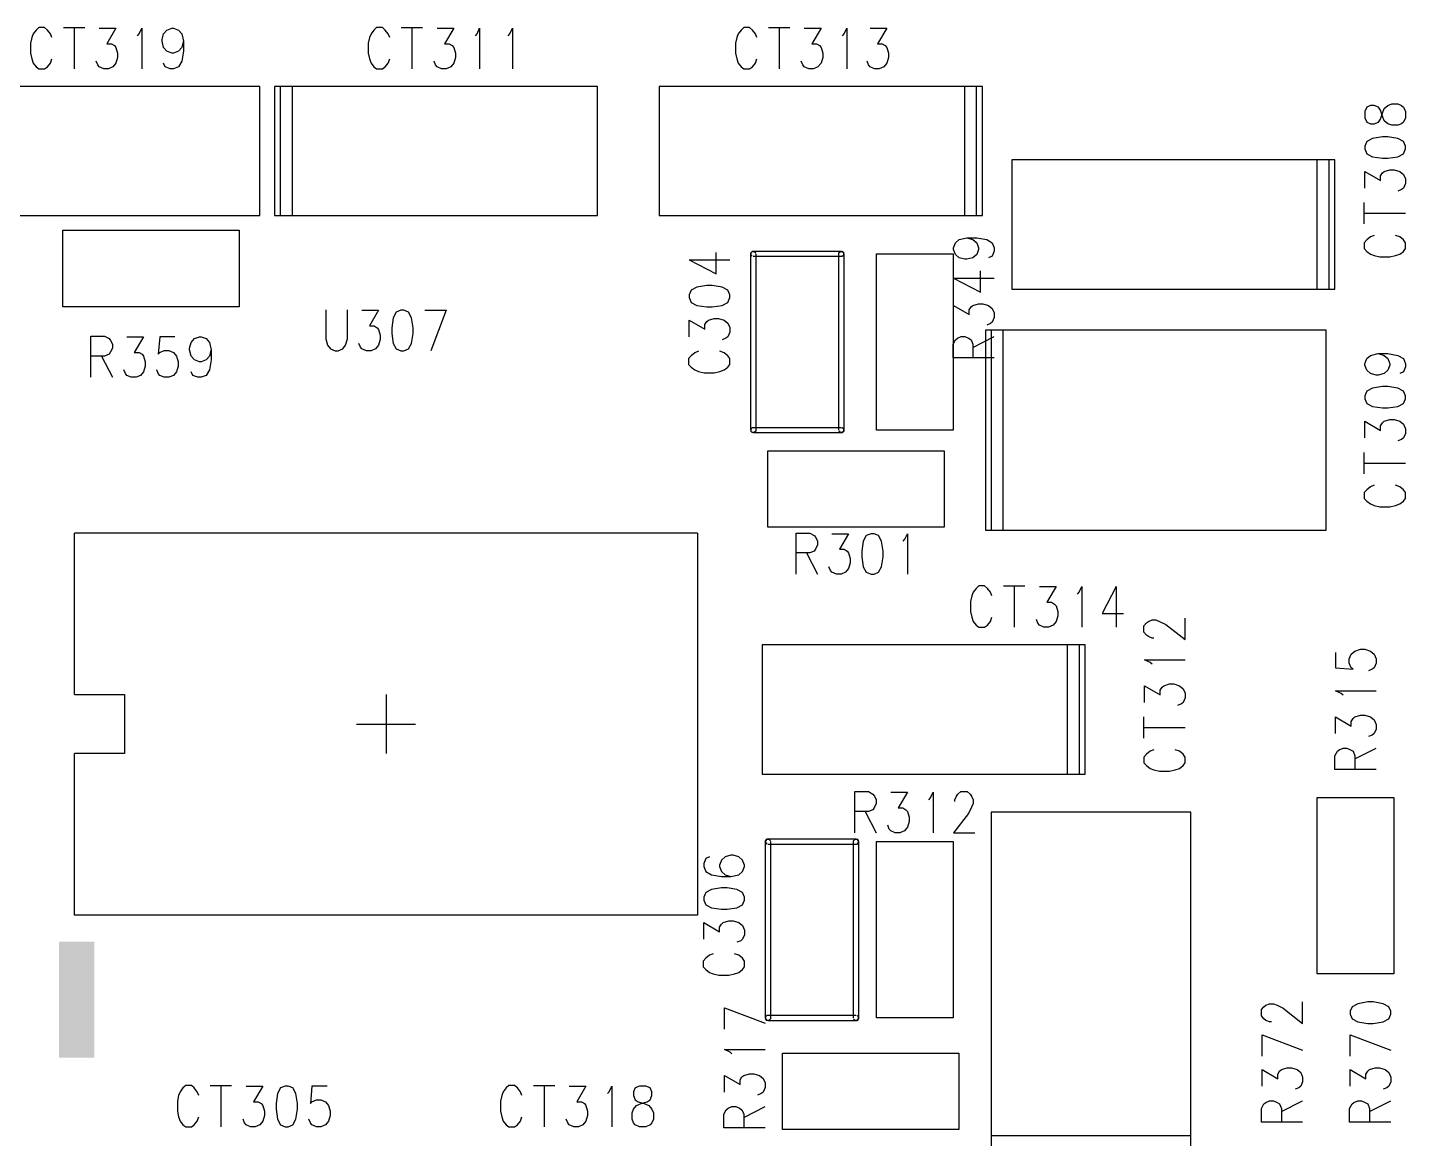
# Model space of a CAD drawing. Extents: x 295 to 953, y 10 to 290.
# Drawn here: x 807.26 to 845.96, y 162.06 to 193.24 of the extents above; entities that cross this region are included whole.
import ezdxf

# ---------------------------------------------------------------- set-up
doc = ezdxf.new("R2010")
doc.units = 0
doc.header["$LTSCALE"] = 5
doc.header["$MEASUREMENT"] = 0
doc.layers.add('13_C-SILK_GBR', color=7, linetype='CONTINUOUS')

msp = doc.modelspace()

# ---------------------------------------------------------------- linework, layer by layer
at = {"layer": '13_C-SILK_GBR'}
for p, q in [((807.499, 193.171), (807.419, 193.065)), ((807.576, 193.24), (807.499, 193.171)), ((807.738, 193.24), (807.576, 193.24)), ((807.817, 193.171), (807.738, 193.24)), ((807.901, 193.065), (807.817, 193.171)), ((808.266, 193.24), (808.866, 193.24)), ((808.566, 193.24), (808.566, 192.085)), ((809.274, 193.222), (809.743, 193.222)), ((809.743, 193.222), (809.483, 192.785)), ((810.396, 193.065), (810.469, 193.222)), ((810.469, 193.222), (810.469, 192.085)), ((811.079, 193.065), (811.176, 193.171)), ((811.176, 193.171), (811.313, 193.222)), ((811.313, 193.222), (811.356, 193.222)), ((811.356, 193.222), (811.5, 193.171)), ((811.5, 193.171), (811.591, 193.065)), ((816.986, 193.171), (816.907, 193.065)), ((817.064, 193.24), (816.986, 193.171)), ((817.225, 193.24), (817.064, 193.24)), ((817.304, 193.171), (817.225, 193.24)), ((817.389, 193.065), (817.304, 193.171)), ((817.753, 193.24), (818.354, 193.24)), ((818.054, 193.24), (818.054, 192.085)), ((818.761, 193.222), (819.23, 193.222)), ((819.23, 193.222), (818.971, 192.785)), ((819.883, 193.065), (819.956, 193.222)), ((819.956, 193.222), (819.956, 192.085)), ((820.807, 193.065), (820.88, 193.222)), ((820.88, 193.222), (820.88, 192.085)), ((827.299, 193.171), (827.219, 193.065)), ((827.376, 193.24), (827.299, 193.171)), ((827.538, 193.24), (827.376, 193.24)), ((827.617, 193.171), (827.538, 193.24)), ((827.701, 193.065), (827.617, 193.171)), ((828.066, 193.24), (828.666, 193.24)), ((828.366, 193.24), (828.366, 192.085)), ((829.074, 193.222), (829.543, 193.222)), ((829.543, 193.222), (829.283, 192.785)), ((830.196, 193.065), (830.269, 193.222)), ((830.269, 193.222), (830.269, 192.085)), ((830.922, 193.222), (831.391, 193.222)), ((831.391, 193.222), (831.131, 192.785)), ((807.378, 192.96), (807.342, 192.803)), ((807.342, 192.803), (807.342, 192.522)), ((807.419, 193.065), (807.378, 192.96)), ((807.942, 192.96), (807.901, 193.065)), ((809.483, 192.785), (809.615, 192.785)), ((809.615, 192.785), (809.7, 192.732)), ((809.7, 192.732), (809.743, 192.681)), ((810.348, 193.012), (810.396, 193.065)), ((811.038, 192.907), (811.079, 193.065)), ((811.038, 192.856), (811.038, 192.907)), ((811.079, 192.681), (811.038, 192.856)), ((811.591, 193.065), (811.638, 192.856)), ((811.638, 192.856), (811.591, 192.681)), ((811.638, 192.856), (811.638, 192.575)), ((816.866, 192.96), (816.829, 192.803)), ((816.829, 192.803), (816.829, 192.522)), ((816.907, 193.065), (816.866, 192.96)), ((817.43, 192.96), (817.389, 193.065)), ((818.971, 192.785), (819.103, 192.785)), ((819.103, 192.785), (819.187, 192.732)), ((819.187, 192.732), (819.23, 192.681)), ((819.836, 193.012), (819.883, 193.065)), ((820.76, 193.012), (820.807, 193.065)), ((827.178, 192.96), (827.142, 192.803)), ((827.142, 192.803), (827.142, 192.522)), ((827.219, 193.065), (827.178, 192.96)), ((827.742, 192.96), (827.701, 193.065)), ((829.283, 192.785), (829.415, 192.785)), ((829.415, 192.785), (829.5, 192.732)), ((829.5, 192.732), (829.543, 192.681)), ((830.148, 193.012), (830.196, 193.065)), ((831.131, 192.785), (831.263, 192.785)), ((831.263, 192.785), (831.348, 192.732)), ((831.348, 192.732), (831.391, 192.681)), ((807.342, 192.522), (807.378, 192.366)), ((807.378, 192.366), (807.419, 192.242)), ((807.901, 192.242), (807.942, 192.366)), ((809.743, 192.681), (809.79, 192.522)), ((809.79, 192.4), (809.743, 192.242)), ((809.79, 192.522), (809.79, 192.4)), ((811.176, 192.575), (811.079, 192.681)), ((811.313, 192.522), (811.176, 192.575)), ((811.356, 192.522), (811.313, 192.522)), ((811.5, 192.575), (811.356, 192.522)), ((811.591, 192.681), (811.5, 192.575)), ((811.638, 192.575), (811.591, 192.295)), ((816.829, 192.522), (816.866, 192.366)), ((816.866, 192.366), (816.907, 192.242)), ((817.389, 192.242), (817.43, 192.366)), ((819.23, 192.681), (819.278, 192.522)), ((819.278, 192.4), (819.23, 192.242)), ((819.278, 192.522), (819.278, 192.4)), ((827.142, 192.522), (827.178, 192.366)), ((827.178, 192.366), (827.219, 192.242)), ((827.701, 192.242), (827.742, 192.366)), ((829.543, 192.681), (829.59, 192.522)), ((829.59, 192.4), (829.543, 192.242)), ((829.59, 192.522), (829.59, 192.4)), ((831.391, 192.681), (831.438, 192.522)), ((831.438, 192.4), (831.391, 192.242)), ((831.438, 192.522), (831.438, 192.4)), ((807.419, 192.242), (807.499, 192.138)), ((807.499, 192.138), (807.576, 192.085)), ((807.576, 192.085), (807.738, 192.085)), ((807.738, 192.085), (807.817, 192.138)), ((807.817, 192.138), (807.901, 192.242)), ((809.231, 192.191), (809.19, 192.295)), ((809.274, 192.138), (809.231, 192.191)), ((809.399, 192.085), (809.274, 192.138)), ((809.531, 192.085), (809.399, 192.085)), ((809.658, 192.138), (809.531, 192.085)), ((809.743, 192.242), (809.658, 192.138)), ((811.129, 192.138), (811.079, 192.242)), ((811.265, 192.085), (811.129, 192.138)), ((811.356, 192.085), (811.265, 192.085)), ((811.5, 192.138), (811.356, 192.085)), ((811.591, 192.295), (811.5, 192.138)), ((816.907, 192.242), (816.986, 192.138)), ((816.986, 192.138), (817.064, 192.085)), ((817.064, 192.085), (817.225, 192.085)), ((817.225, 192.085), (817.304, 192.138)), ((817.304, 192.138), (817.389, 192.242)), ((818.719, 192.191), (818.677, 192.295)), ((818.761, 192.138), (818.719, 192.191)), ((818.887, 192.085), (818.761, 192.138)), ((819.019, 192.085), (818.887, 192.085)), ((819.146, 192.138), (819.019, 192.085)), ((819.23, 192.242), (819.146, 192.138)), ((827.219, 192.242), (827.299, 192.138)), ((827.299, 192.138), (827.376, 192.085)), ((827.376, 192.085), (827.538, 192.085)), ((827.538, 192.085), (827.617, 192.138)), ((827.617, 192.138), (827.701, 192.242)), ((829.031, 192.191), (828.99, 192.295)), ((829.074, 192.138), (829.031, 192.191)), ((829.199, 192.085), (829.074, 192.138)), ((829.331, 192.085), (829.199, 192.085)), ((829.458, 192.138), (829.331, 192.085)), ((829.543, 192.242), (829.458, 192.138)), ((830.879, 192.191), (830.838, 192.295)), ((830.922, 192.138), (830.879, 192.191)), ((831.047, 192.085), (830.922, 192.138)), ((831.179, 192.085), (831.047, 192.085)), ((831.306, 192.138), (831.179, 192.085)), ((831.391, 192.242), (831.306, 192.138)), ((813.78, 191.59), (805.2, 191.59)), ((813.78, 187.96), (813.78, 191.59)), ((814.358, 191.59), (814.193, 191.59)), ((814.193, 191.59), (814.193, 187.96)), ((814.688, 191.59), (814.358, 191.59)), ((814.358, 191.59), (814.358, 187.96)), ((814.688, 191.59), (814.688, 187.96)), ((823.268, 191.59), (814.688, 191.59)), ((823.268, 187.96), (823.268, 191.59)), ((833.58, 191.59), (825, 191.59)), ((825, 191.59), (825, 187.96)), ((833.91, 191.59), (833.58, 191.59)), ((833.58, 187.96), (833.58, 191.59)), ((834.075, 191.59), (833.91, 191.59)), ((833.91, 187.96), (833.91, 191.59)), ((834.075, 187.96), (834.075, 191.59)), ((844.869, 191.008), (844.818, 190.882)), ((844.818, 190.882), (844.818, 190.707)), ((844.975, 191.05), (844.869, 191.008)), ((845.081, 191.05), (844.975, 191.05)), ((845.203, 191.008), (845.081, 191.05)), ((845.255, 190.923), (845.203, 191.008)), ((845.308, 190.75), (845.255, 190.923)), ((845.255, 190.666), (845.308, 190.839)), ((845.308, 190.839), (845.359, 190.966)), ((845.359, 190.966), (845.465, 191.05)), ((845.465, 191.05), (845.571, 191.098)), ((845.571, 191.098), (845.746, 191.098)), ((845.746, 191.098), (845.849, 191.05)), ((845.849, 191.05), (845.902, 191.008)), ((845.902, 191.008), (845.955, 190.882)), ((845.955, 190.882), (845.955, 190.707)), ((844.818, 190.707), (844.869, 190.582)), ((844.869, 190.582), (844.975, 190.539)), ((844.975, 190.539), (845.081, 190.539)), ((845.081, 190.539), (845.203, 190.582)), ((845.203, 190.582), (845.255, 190.666)), ((845.359, 190.623), (845.308, 190.75)), ((845.465, 190.539), (845.359, 190.623)), ((845.571, 190.498), (845.465, 190.539)), ((845.746, 190.498), (845.571, 190.498)), ((845.849, 190.539), (845.746, 190.498)), ((845.902, 190.582), (845.849, 190.539)), ((845.955, 190.707), (845.902, 190.582)), ((844.869, 190.042), (844.818, 189.915)), ((845.028, 190.126), (844.869, 190.042)), ((845.308, 190.174), (845.028, 190.126)), ((845.465, 190.174), (845.308, 190.174)), ((845.746, 190.126), (845.465, 190.174)), ((845.902, 190.042), (845.746, 190.126)), ((845.955, 189.915), (845.902, 190.042)), ((844.818, 189.915), (844.818, 189.833)), ((844.818, 189.833), (844.869, 189.699)), ((844.869, 189.699), (845.028, 189.615)), ((845.028, 189.615), (845.308, 189.574)), ((845.465, 189.574), (845.746, 189.615)), ((845.746, 189.615), (845.902, 189.699)), ((845.902, 189.699), (845.955, 189.833)), ((845.955, 189.833), (845.955, 189.915)), ((843.48, 189.528), (834.9, 189.528)), ((834.9, 189.528), (834.9, 185.898)), ((843.81, 189.528), (843.48, 189.528)), ((843.48, 185.898), (843.48, 189.528)), ((843.975, 189.528), (843.81, 189.528)), ((843.81, 185.898), (843.81, 189.528)), ((843.975, 185.898), (843.975, 189.528)), ((845.308, 189.574), (845.465, 189.574)), ((845.359, 189.202), (845.518, 189.25)), ((845.518, 189.25), (845.64, 189.25)), ((845.64, 189.25), (845.798, 189.202)), ((844.818, 188.734), (844.818, 189.202)), ((844.818, 189.202), (845.255, 188.943)), ((845.255, 189.075), (845.308, 189.16)), ((845.255, 188.943), (845.255, 189.075)), ((845.308, 189.16), (845.359, 189.202)), ((845.798, 189.202), (845.902, 189.118)), ((845.902, 189.118), (845.955, 188.991)), ((845.955, 188.859), (845.902, 188.734)), ((845.955, 188.991), (845.955, 188.859)), ((845.849, 188.691), (845.746, 188.65)), ((845.902, 188.734), (845.849, 188.691)), ((844.8, 187.726), (844.8, 188.326)), ((805.2, 187.96), (813.78, 187.96)), ((814.193, 187.96), (814.358, 187.96)), ((814.358, 187.96), (814.688, 187.96)), ((814.688, 187.96), (823.268, 187.96)), ((825, 187.96), (833.58, 187.96)), ((833.58, 187.96), (833.91, 187.96)), ((833.91, 187.96), (834.075, 187.96)), ((844.8, 188.026), (845.955, 188.026)), ((808.253, 185.403), (808.253, 187.548)), ((808.253, 187.548), (813.203, 187.548)), ((813.203, 187.548), (813.203, 185.403)), ((833.319, 187.198), (833.425, 187.288)), ((833.425, 187.288), (833.635, 187.336)), ((833.635, 187.336), (833.809, 187.288)), ((833.635, 187.336), (833.915, 187.336)), ((833.809, 187.288), (833.915, 187.198)), ((833.915, 187.336), (834.196, 187.288)), ((834.196, 187.288), (834.352, 187.198)), ((844.975, 187.361), (844.869, 187.277)), ((845.081, 187.402), (844.975, 187.361)), ((845.798, 187.361), (845.675, 187.402)), ((845.902, 187.277), (845.798, 187.361)), ((826.596, 186.323), (826.596, 186.924)), ((827.571, 186.914), (827.614, 186.957)), ((827.614, 186.957), (827.571, 186.914)), ((827.571, 186.888), (827.571, 186.914)), ((827.571, 186.914), (827.571, 186.861)), ((827.614, 186.957), (827.666, 186.957)), ((827.64, 186.957), (827.614, 186.957)), ((830.115, 186.957), (827.64, 186.957)), ((827.666, 186.957), (827.709, 186.914)), ((830.046, 186.914), (830.089, 186.957)), ((830.046, 186.888), (830.046, 186.914)), ((830.089, 186.957), (830.141, 186.957)), ((830.141, 186.957), (830.184, 186.914)), ((830.184, 186.914), (830.141, 186.957)), ((830.184, 186.861), (830.184, 186.914)), ((833.268, 187.054), (833.319, 187.198)), ((833.268, 187.011), (833.268, 187.054)), ((833.319, 186.874), (833.268, 187.011)), ((833.915, 187.198), (833.968, 187.054)), ((833.968, 187.011), (833.915, 186.874)), ((833.968, 187.054), (833.968, 187.011)), ((834.352, 187.198), (834.405, 187.054)), ((834.405, 186.963), (834.352, 186.826)), ((834.405, 187.054), (834.405, 186.963)), ((844.869, 187.277), (844.8, 187.198)), ((844.8, 187.198), (844.8, 187.036)), ((844.8, 187.036), (844.869, 186.958)), ((844.869, 186.958), (844.975, 186.879)), ((845.798, 186.879), (845.902, 186.958)), ((845.955, 187.198), (845.902, 187.277)), ((845.902, 186.958), (845.955, 187.036)), ((845.955, 187.036), (845.955, 187.198)), ((825.843, 186.719), (826.596, 186.323)), ((825.843, 186.719), (826.98, 186.719)), ((827.571, 181.938), (827.571, 186.888)), ((827.571, 186.861), (827.614, 186.818)), ((827.64, 186.818), (830.115, 186.818)), ((827.709, 186.888), (827.709, 181.938)), ((830.046, 181.938), (830.046, 186.888)), ((830.115, 186.818), (830.141, 186.818)), ((830.141, 186.818), (830.184, 186.861)), ((830.184, 186.888), (830.184, 181.938)), ((831.105, 181.938), (831.105, 186.888)), ((831.105, 186.888), (833.25, 186.888)), ((833.25, 186.888), (833.25, 181.938)), ((833.425, 186.777), (833.319, 186.874)), ((833.583, 186.736), (833.425, 186.777)), ((833.635, 186.736), (833.583, 186.736)), ((833.809, 186.777), (833.635, 186.736)), ((833.915, 186.874), (833.809, 186.777)), ((834.352, 186.826), (834.248, 186.777)), ((844.975, 186.879), (845.081, 186.838)), ((845.081, 186.838), (845.237, 186.802)), ((845.237, 186.802), (845.518, 186.802)), ((845.518, 186.802), (845.675, 186.838)), ((845.675, 186.838), (845.798, 186.879)), ((833.268, 186.208), (834.021, 185.812)), ((833.268, 186.208), (834.405, 186.208)), ((834.021, 185.812), (834.021, 186.412)), ((825.894, 185.868), (825.843, 185.741)), ((825.843, 185.741), (825.843, 185.658)), ((826.053, 185.952), (825.894, 185.868)), ((826.333, 186), (826.053, 185.952)), ((826.49, 186), (826.333, 186)), ((826.771, 185.952), (826.49, 186)), ((826.927, 185.868), (826.771, 185.952)), ((826.98, 185.741), (826.927, 185.868)), ((826.98, 185.658), (826.98, 185.741)), ((834.9, 185.898), (843.48, 185.898)), ((843.48, 185.898), (843.81, 185.898)), ((843.81, 185.898), (843.975, 185.898)), ((813.203, 185.403), (808.253, 185.403)), ((825.843, 185.658), (825.894, 185.525)), ((825.894, 185.525), (826.053, 185.44)), ((826.053, 185.44), (826.333, 185.399)), ((826.333, 185.399), (826.49, 185.399)), ((826.49, 185.399), (826.771, 185.44)), ((826.771, 185.44), (826.927, 185.525)), ((826.927, 185.525), (826.98, 185.658)), ((833.268, 184.972), (833.268, 185.44)), ((833.268, 185.44), (833.705, 185.181)), ((833.705, 185.313), (833.758, 185.398)), ((833.758, 185.398), (833.809, 185.44)), ((833.809, 185.44), (833.968, 185.488)), ((833.968, 185.488), (834.09, 185.488)), ((834.09, 185.488), (834.248, 185.44)), ((834.248, 185.44), (834.352, 185.356)), ((834.352, 185.356), (834.405, 185.229)), ((815.641, 185.32), (815.641, 184.498)), ((816.242, 184.498), (816.242, 185.32)), ((816.649, 185.302), (817.118, 185.302)), ((817.118, 185.302), (816.859, 184.865)), ((817.531, 185.092), (817.489, 184.812)), ((817.615, 185.251), (817.531, 185.092)), ((817.748, 185.302), (817.615, 185.251)), ((817.831, 185.302), (817.748, 185.302)), ((817.958, 185.251), (817.831, 185.302)), ((818.042, 185.092), (817.958, 185.251)), ((818.09, 184.812), (818.042, 185.092)), ((818.413, 185.302), (819.014, 185.302)), ((819.014, 185.302), (818.582, 184.165)), ((825.843, 184.559), (825.843, 185.028)), ((825.843, 185.028), (826.28, 184.769)), ((826.28, 184.901), (826.333, 184.985)), ((826.333, 184.985), (826.384, 185.028)), ((826.384, 185.028), (826.543, 185.076)), ((826.543, 185.076), (826.665, 185.076)), ((826.665, 185.076), (826.823, 185.028)), ((826.823, 185.028), (826.927, 184.944)), ((833.705, 185.181), (833.705, 185.313)), ((834.352, 184.972), (834.299, 184.929)), ((834.405, 185.097), (834.352, 184.972)), ((834.405, 185.229), (834.405, 185.097)), ((809.041, 183.423), (809.041, 184.578)), ((809.041, 184.578), (809.426, 184.578)), ((809.426, 184.578), (809.551, 184.508)), ((816.859, 184.865), (816.991, 184.865)), ((816.991, 184.865), (817.075, 184.812)), ((817.075, 184.812), (817.118, 184.761)), ((817.118, 184.761), (817.166, 184.602)), ((817.166, 184.602), (817.166, 184.48)), ((817.489, 184.812), (817.489, 184.655)), ((817.489, 184.655), (817.531, 184.375)), ((818.042, 184.375), (818.09, 184.655)), ((818.09, 184.655), (818.09, 184.812)), ((826.28, 184.769), (826.28, 184.901)), ((826.927, 184.944), (826.98, 184.817)), ((826.98, 184.685), (826.927, 184.559)), ((826.98, 184.817), (826.98, 184.685)), ((834.653, 184.743), (834.158, 184.743)), ((834.323, 184.743), (834.158, 184.743)), ((834.158, 184.743), (834.158, 179.133)), ((834.299, 184.929), (834.196, 184.888)), ((834.488, 184.743), (834.323, 184.743)), ((834.323, 184.743), (834.323, 179.133)), ((834.653, 184.743), (834.653, 179.133)), ((843.728, 184.743), (834.653, 184.743)), ((843.728, 179.133), (843.728, 184.743)), ((809.551, 184.508), (809.594, 184.455)), ((809.594, 184.455), (809.642, 184.35)), ((809.642, 184.244), (809.594, 184.14)), ((809.642, 184.35), (809.642, 184.244)), ((810.049, 184.559), (810.518, 184.559)), ((810.518, 184.559), (810.259, 184.122)), ((810.973, 184.559), (810.931, 184.069)), ((811.399, 184.559), (810.973, 184.559)), ((811.813, 184.244), (811.855, 184.403)), ((811.813, 184.193), (811.813, 184.244)), ((811.855, 184.018), (811.813, 184.193)), ((811.855, 184.403), (811.952, 184.508)), ((811.952, 184.508), (812.089, 184.559)), ((812.089, 184.559), (812.132, 184.559)), ((812.132, 184.559), (812.275, 184.508)), ((812.275, 184.508), (812.366, 184.403)), ((812.366, 184.403), (812.414, 184.193)), ((812.414, 184.193), (812.366, 184.018)), ((812.414, 184.193), (812.414, 183.913)), ((815.641, 184.498), (815.683, 184.322)), ((815.683, 184.322), (815.767, 184.218)), ((815.767, 184.218), (815.9, 184.165)), ((815.983, 184.165), (816.11, 184.218)), ((816.11, 184.218), (816.194, 184.322)), ((816.194, 184.322), (816.242, 184.498)), ((816.607, 184.271), (816.565, 184.375)), ((816.649, 184.218), (816.607, 184.271)), ((816.775, 184.165), (816.649, 184.218)), ((817.034, 184.218), (816.907, 184.165)), ((817.118, 184.322), (817.034, 184.218)), ((817.166, 184.48), (817.118, 184.322)), ((817.531, 184.375), (817.615, 184.218)), ((817.615, 184.218), (817.748, 184.165)), ((817.831, 184.165), (817.958, 184.218)), ((817.958, 184.218), (818.042, 184.375)), ((826.874, 184.516), (826.771, 184.475)), ((826.927, 184.559), (826.874, 184.516)), ((833.25, 184.348), (833.319, 184.474)), ((833.25, 183.964), (833.25, 184.348)), ((833.319, 184.474), (833.372, 184.516)), ((833.372, 184.516), (833.478, 184.564)), ((833.478, 184.564), (833.583, 184.564)), ((833.583, 184.564), (833.687, 184.516)), ((833.687, 184.516), (833.758, 184.474)), ((833.758, 184.474), (833.809, 184.348)), ((833.809, 184.257), (834.405, 184.564)), ((833.809, 184.348), (833.809, 183.964)), ((809.426, 184.018), (809.041, 184.018)), ((809.335, 184.018), (809.642, 183.423)), ((809.551, 184.069), (809.426, 184.018)), ((809.594, 184.14), (809.551, 184.069)), ((810.259, 184.122), (810.391, 184.122)), ((810.391, 184.122), (810.475, 184.069)), ((810.475, 184.069), (810.518, 184.018)), ((810.518, 184.018), (810.566, 183.86)), ((810.566, 183.86), (810.566, 183.738)), ((810.931, 184.069), (810.973, 184.122)), ((810.973, 184.122), (811.099, 184.175)), ((811.099, 184.175), (811.226, 184.175)), ((811.226, 184.175), (811.358, 184.122)), ((811.358, 184.122), (811.442, 184.018)), ((811.442, 184.018), (811.49, 183.86)), ((811.49, 183.86), (811.49, 183.738)), ((811.952, 183.913), (811.855, 184.018)), ((812.089, 183.86), (811.952, 183.913)), ((812.132, 183.86), (812.089, 183.86)), ((812.275, 183.913), (812.132, 183.86)), ((812.366, 184.018), (812.275, 183.913)), ((812.414, 183.913), (812.366, 183.632)), ((815.9, 184.165), (815.983, 184.165)), ((816.907, 184.165), (816.775, 184.165)), ((817.748, 184.165), (817.831, 184.165)), ((825.894, 184.026), (825.825, 183.947)), ((825.825, 183.947), (825.825, 183.786)), ((826, 184.111), (825.894, 184.026)), ((826.106, 184.152), (826, 184.111)), ((826.823, 184.111), (826.7, 184.152)), ((826.927, 184.026), (826.823, 184.111)), ((826.98, 183.947), (826.927, 184.026)), ((826.98, 183.786), (826.98, 183.947)), ((834.405, 183.964), (833.25, 183.964)), ((844.818, 183.804), (844.869, 183.947)), ((844.818, 183.761), (844.818, 183.804)), ((844.869, 183.947), (844.975, 184.038)), ((844.975, 184.038), (845.185, 184.086)), ((845.185, 184.086), (845.359, 184.038)), ((845.185, 184.086), (845.465, 184.086)), ((845.359, 184.038), (845.465, 183.947)), ((845.465, 184.086), (845.746, 184.038)), ((845.465, 183.947), (845.518, 183.804)), ((845.518, 183.804), (845.518, 183.761)), ((845.746, 184.038), (845.902, 183.947)), ((845.902, 183.947), (845.955, 183.804)), ((845.955, 183.804), (845.955, 183.713)), ((810.007, 183.528), (809.965, 183.632)), ((810.049, 183.475), (810.007, 183.528)), ((810.175, 183.423), (810.049, 183.475)), ((810.307, 183.423), (810.175, 183.423)), ((810.434, 183.475), (810.307, 183.423)), ((810.518, 183.579), (810.434, 183.475)), ((810.566, 183.738), (810.518, 183.579)), ((810.931, 183.528), (810.889, 183.632)), ((810.973, 183.475), (810.931, 183.528)), ((811.099, 183.423), (810.973, 183.475)), ((811.226, 183.423), (811.099, 183.423)), ((811.358, 183.475), (811.226, 183.423)), ((811.442, 183.579), (811.358, 183.475)), ((811.49, 183.738), (811.442, 183.579)), ((811.904, 183.475), (811.855, 183.579)), ((812.041, 183.423), (811.904, 183.475)), ((812.132, 183.423), (812.041, 183.423)), ((812.275, 183.475), (812.132, 183.423)), ((812.366, 183.632), (812.275, 183.475)), ((825.825, 183.786), (825.894, 183.708)), ((825.894, 183.708), (826, 183.629)), ((826, 183.629), (826.106, 183.588)), ((826.106, 183.588), (826.262, 183.551)), ((826.262, 183.551), (826.543, 183.551)), ((826.543, 183.551), (826.7, 183.588)), ((826.7, 183.588), (826.823, 183.629)), ((826.823, 183.629), (826.927, 183.708)), ((826.927, 183.708), (826.98, 183.786)), ((844.869, 183.624), (844.818, 183.761)), ((844.975, 183.526), (844.869, 183.624)), ((845.133, 183.485), (844.975, 183.526)), ((845.185, 183.485), (845.133, 183.485)), ((845.359, 183.526), (845.185, 183.485)), ((845.465, 183.624), (845.359, 183.526)), ((845.518, 183.761), (845.465, 183.624)), ((845.902, 183.576), (845.798, 183.526)), ((845.955, 183.713), (845.902, 183.576)), ((844.869, 183.03), (844.818, 182.903)), ((845.028, 183.114), (844.869, 183.03)), ((845.308, 183.162), (845.028, 183.114)), ((845.465, 183.162), (845.308, 183.162)), ((845.746, 183.114), (845.465, 183.162)), ((845.902, 183.03), (845.746, 183.114)), ((845.955, 182.903), (845.902, 183.03)), ((844.818, 182.903), (844.818, 182.82)), ((844.818, 182.82), (844.869, 182.687)), ((844.869, 182.687), (845.028, 182.602)), ((845.746, 182.602), (845.902, 182.687)), ((845.902, 182.687), (845.955, 182.82)), ((845.955, 182.82), (845.955, 182.903)), ((845.028, 182.602), (845.308, 182.561)), ((845.308, 182.561), (845.465, 182.561)), ((845.465, 182.561), (845.746, 182.602)), ((827.614, 182.007), (827.571, 181.964)), ((827.571, 181.964), (827.571, 181.911)), ((827.571, 181.911), (827.614, 181.868)), ((827.614, 181.868), (827.571, 181.911)), ((827.64, 182.007), (827.614, 182.007)), ((827.666, 181.868), (827.614, 181.868)), ((830.115, 182.007), (827.64, 182.007)), ((827.64, 181.868), (830.115, 181.868)), ((827.709, 181.911), (827.666, 181.868)), ((827.709, 181.938), (827.709, 181.911)), ((830.089, 181.868), (830.046, 181.911)), ((830.141, 181.868), (830.089, 181.868)), ((830.115, 181.868), (830.141, 181.868)), ((830.184, 181.964), (830.141, 182.007)), ((830.184, 181.911), (830.141, 181.868)), ((830.141, 181.868), (830.184, 181.911)), ((830.184, 181.911), (830.184, 181.964)), ((830.184, 181.938), (830.184, 181.911)), ((833.25, 181.938), (831.105, 181.938)), ((844.818, 181.721), (844.818, 182.19)), ((844.818, 182.19), (845.255, 181.931)), ((845.255, 182.063), (845.308, 182.147)), ((845.255, 181.931), (845.255, 182.063)), ((845.308, 182.147), (845.359, 182.19)), ((845.359, 182.19), (845.518, 182.238)), ((845.518, 182.238), (845.64, 182.238)), ((845.64, 182.238), (845.798, 182.19)), ((845.798, 182.19), (845.902, 182.106)), ((845.902, 182.106), (845.955, 181.979)), ((845.955, 181.979), (845.955, 181.847)), ((845.849, 181.678), (845.746, 181.637)), ((845.902, 181.721), (845.849, 181.678)), ((845.955, 181.847), (845.902, 181.721)), ((828.053, 181.36), (833.003, 181.36)), ((828.053, 179.215), (828.053, 181.36)), ((833.003, 181.36), (833.003, 179.215)), ((844.8, 180.713), (844.8, 181.314)), ((844.8, 181.014), (845.955, 181.014)), ((844.975, 180.349), (844.869, 180.264)), ((845.081, 180.39), (844.975, 180.349)), ((845.798, 180.349), (845.675, 180.39)), ((845.902, 180.264), (845.798, 180.349)), ((844.869, 180.264), (844.8, 180.185)), ((844.8, 180.185), (844.8, 180.024)), ((844.8, 180.024), (844.869, 179.946)), ((844.869, 179.946), (844.975, 179.867)), ((845.798, 179.867), (845.902, 179.946)), ((845.955, 180.185), (845.902, 180.264)), ((845.902, 179.946), (845.955, 180.024)), ((845.955, 180.024), (845.955, 180.185)), ((844.975, 179.867), (845.081, 179.826)), ((845.081, 179.826), (845.237, 179.789)), ((845.237, 179.789), (845.518, 179.789)), ((845.518, 179.789), (845.675, 179.826)), ((845.675, 179.826), (845.798, 179.867)), ((833.003, 179.215), (828.053, 179.215)), ((826.073, 179.05), (808.583, 179.05)), ((808.583, 174.513), (808.583, 179.05)), ((826.073, 179.05), (826.073, 168.325)), ((828.841, 177.895), (828.841, 179.05)), ((828.841, 179.05), (829.226, 179.05)), ((829.226, 179.05), (829.351, 178.981)), ((829.351, 178.981), (829.394, 178.928)), ((829.394, 178.928), (829.442, 178.822)), ((829.442, 178.822), (829.442, 178.717)), ((829.849, 179.032), (830.318, 179.032)), ((830.318, 179.032), (830.059, 178.595)), ((830.731, 178.822), (830.689, 178.542)), ((830.815, 178.981), (830.731, 178.822)), ((830.948, 179.032), (830.815, 178.981)), ((831.031, 179.032), (830.948, 179.032)), ((831.158, 178.981), (831.031, 179.032)), ((831.242, 178.822), (831.158, 178.981)), ((831.29, 178.542), (831.242, 178.822)), ((831.848, 178.822), (831.895, 178.875)), ((831.895, 178.875), (831.968, 179.032)), ((831.968, 179.032), (831.968, 177.895)), ((834.158, 179.133), (834.323, 179.133)), ((834.323, 179.133), (834.653, 179.133)), ((834.653, 179.133), (843.728, 179.133)), ((829.226, 178.491), (828.841, 178.491)), ((829.135, 178.491), (829.442, 177.895)), ((829.351, 178.542), (829.226, 178.491)), ((829.394, 178.613), (829.351, 178.542)), ((829.442, 178.717), (829.394, 178.613)), ((830.059, 178.595), (830.191, 178.595)), ((830.191, 178.595), (830.275, 178.542)), ((830.275, 178.542), (830.318, 178.491)), ((830.318, 178.491), (830.366, 178.332)), ((830.689, 178.542), (830.689, 178.385)), ((830.689, 178.385), (830.731, 178.105)), ((831.242, 178.105), (831.29, 178.385)), ((831.29, 178.385), (831.29, 178.542)), ((829.807, 178.001), (829.765, 178.105)), ((829.849, 177.948), (829.807, 178.001)), ((830.318, 178.052), (830.234, 177.948)), ((830.366, 178.21), (830.318, 178.052)), ((830.366, 178.332), (830.366, 178.21)), ((830.731, 178.105), (830.815, 177.948)), ((831.158, 177.948), (831.242, 178.105)), ((829.975, 177.895), (829.849, 177.948)), ((830.107, 177.895), (829.975, 177.895)), ((830.234, 177.948), (830.107, 177.895)), ((830.815, 177.948), (830.948, 177.895)), ((830.948, 177.895), (831.031, 177.895)), ((831.031, 177.895), (831.158, 177.948)), ((833.778, 177.285), (833.742, 177.128)), ((833.819, 177.39), (833.778, 177.285)), ((833.899, 177.496), (833.819, 177.39)), ((833.976, 177.565), (833.899, 177.496)), ((834.138, 177.565), (833.976, 177.565)), ((834.217, 177.496), (834.138, 177.565)), ((834.301, 177.39), (834.217, 177.496)), ((834.342, 177.285), (834.301, 177.39)), ((834.666, 177.565), (835.266, 177.565)), ((834.966, 177.565), (834.966, 176.41)), ((835.674, 177.547), (836.143, 177.547)), ((836.143, 177.547), (835.883, 177.11)), ((836.748, 177.337), (836.796, 177.39)), ((836.796, 177.39), (836.869, 177.547)), ((836.869, 177.547), (836.869, 176.41)), ((837.834, 177.547), (837.438, 176.794)), ((837.834, 177.547), (837.834, 176.41)), ((833.742, 177.128), (833.742, 176.847)), ((833.742, 176.847), (833.778, 176.691)), ((835.883, 177.11), (836.015, 177.11)), ((836.015, 177.11), (836.1, 177.057)), ((836.1, 177.057), (836.143, 177.006)), ((836.143, 177.006), (836.19, 176.847)), ((836.19, 176.847), (836.19, 176.725)), ((833.778, 176.691), (833.819, 176.567)), ((833.819, 176.567), (833.899, 176.463)), ((833.899, 176.463), (833.976, 176.41)), ((834.138, 176.41), (834.217, 176.463)), ((834.217, 176.463), (834.301, 176.567)), ((834.301, 176.567), (834.342, 176.691)), ((835.631, 176.516), (835.59, 176.62)), ((835.674, 176.463), (835.631, 176.516)), ((835.799, 176.41), (835.674, 176.463)), ((836.058, 176.463), (835.931, 176.41)), ((836.143, 176.567), (836.058, 176.463)), ((836.19, 176.725), (836.143, 176.567)), ((837.438, 176.794), (838.038, 176.794)), ((838.613, 176.445), (838.682, 176.529)), ((838.682, 176.529), (838.735, 176.57)), ((838.735, 176.57), (838.84, 176.613)), ((838.84, 176.613), (838.946, 176.613)), ((838.946, 176.613), (839.05, 176.57)), ((839.05, 176.57), (839.225, 176.486)), ((839.225, 176.486), (839.768, 176.06)), ((839.768, 176.06), (839.768, 176.661)), ((833.976, 176.41), (834.138, 176.41)), ((835.931, 176.41), (835.799, 176.41)), ((838.613, 176.27), (838.613, 176.445)), ((838.682, 176.186), (838.613, 176.27)), ((838.735, 176.144), (838.682, 176.186)), ((838.84, 176.101), (838.735, 176.144)), ((838.893, 176.101), (838.84, 176.101)), ((836.468, 175.915), (827.888, 175.915)), ((827.888, 175.915), (827.888, 172.285)), ((836.798, 175.915), (836.468, 175.915)), ((836.468, 172.285), (836.468, 175.915)), ((836.963, 175.915), (836.798, 175.915)), ((836.798, 172.285), (836.798, 175.915)), ((836.963, 172.285), (836.963, 175.915)), ((843.993, 175.696), (843.993, 175.27)), ((844.43, 175.654), (844.534, 175.738)), ((844.534, 175.738), (844.693, 175.786)), ((844.693, 175.786), (844.815, 175.786)), ((844.815, 175.786), (844.973, 175.738)), ((844.973, 175.738), (845.077, 175.654)), ((838.787, 175.418), (838.631, 175.491)), ((838.631, 175.491), (839.768, 175.491)), ((838.84, 175.371), (838.787, 175.418)), ((844.378, 175.522), (844.43, 175.654)), ((844.378, 175.395), (844.378, 175.522)), ((844.43, 175.27), (844.378, 175.395)), ((845.077, 175.654), (845.13, 175.522)), ((845.13, 175.395), (845.077, 175.27)), ((845.13, 175.522), (845.13, 175.395)), ((843.993, 175.27), (844.483, 175.227)), ((844.483, 175.227), (844.43, 175.27)), ((845.024, 175.227), (844.921, 175.186)), ((845.077, 175.27), (845.024, 175.227)), ((808.583, 174.513), (809.985, 174.513)), ((809.985, 174.513), (809.985, 172.863)), ((817.328, 174.513), (817.328, 172.863)), ((838.631, 174.296), (838.631, 174.765)), ((838.631, 174.765), (839.068, 174.506)), ((839.068, 174.638), (839.121, 174.722)), ((839.068, 174.506), (839.068, 174.638)), ((839.121, 174.722), (839.172, 174.765)), ((839.172, 174.765), (839.33, 174.813)), ((839.33, 174.813), (839.452, 174.813)), ((839.452, 174.813), (839.611, 174.765)), ((839.611, 174.765), (839.715, 174.681)), ((839.715, 174.681), (839.768, 174.554)), ((839.768, 174.554), (839.768, 174.422)), ((844.15, 174.544), (843.993, 174.616)), ((843.993, 174.616), (845.13, 174.616)), ((844.203, 174.496), (844.15, 174.544)), ((839.662, 174.253), (839.558, 174.212)), ((839.715, 174.296), (839.662, 174.253)), ((839.768, 174.422), (839.715, 174.296)), ((838.613, 173.288), (838.613, 173.889)), ((843.993, 173.422), (843.993, 173.89)), ((843.993, 173.89), (844.43, 173.631)), ((844.43, 173.763), (844.483, 173.848)), ((844.43, 173.631), (844.43, 173.763)), ((844.483, 173.848), (844.534, 173.89)), ((844.534, 173.89), (844.693, 173.938)), ((844.693, 173.938), (844.815, 173.938)), ((844.815, 173.938), (844.973, 173.89)), ((844.973, 173.89), (845.077, 173.806)), ((845.077, 173.806), (845.13, 173.679)), ((816.503, 173.688), (818.153, 173.688)), ((838.613, 173.589), (839.768, 173.589)), ((845.024, 173.379), (844.921, 173.338)), ((845.077, 173.422), (845.024, 173.379)), ((845.13, 173.547), (845.077, 173.422)), ((845.13, 173.679), (845.13, 173.547)), ((838.893, 172.965), (838.787, 172.924)), ((839.611, 172.924), (839.487, 172.965)), ((844.044, 172.924), (844.097, 172.966)), ((844.097, 172.966), (844.203, 173.014)), ((844.203, 173.014), (844.308, 173.014)), ((844.308, 173.014), (844.412, 172.966)), ((844.412, 172.966), (844.483, 172.924)), ((844.534, 172.707), (845.13, 173.014)), ((808.583, 168.325), (808.583, 172.863)), ((809.985, 172.863), (808.583, 172.863)), ((838.682, 172.839), (838.613, 172.76)), ((838.613, 172.76), (838.613, 172.599)), ((838.613, 172.599), (838.682, 172.521)), ((838.787, 172.924), (838.682, 172.839)), ((839.715, 172.839), (839.611, 172.924)), ((839.768, 172.76), (839.715, 172.839)), ((839.715, 172.521), (839.768, 172.599)), ((839.768, 172.599), (839.768, 172.76)), ((843.975, 172.798), (844.044, 172.924)), ((843.975, 172.414), (843.975, 172.798)), ((844.483, 172.924), (844.534, 172.798)), ((844.534, 172.798), (844.534, 172.414)), ((827.888, 172.285), (836.468, 172.285)), ((836.468, 172.285), (836.798, 172.285)), ((836.798, 172.285), (836.963, 172.285)), ((838.682, 172.521), (838.787, 172.442)), ((838.787, 172.442), (838.893, 172.401)), ((838.893, 172.401), (839.05, 172.364)), ((839.05, 172.364), (839.33, 172.364)), ((839.33, 172.364), (839.487, 172.401)), ((839.487, 172.401), (839.611, 172.442)), ((839.611, 172.442), (839.715, 172.521)), ((845.13, 172.414), (843.975, 172.414)), ((830.491, 170.635), (830.491, 171.79)), ((830.491, 171.79), (830.876, 171.79)), ((830.876, 171.79), (831.001, 171.721)), ((831.001, 171.721), (831.044, 171.668)), ((831.044, 171.668), (831.092, 171.562)), ((831.092, 171.457), (831.044, 171.353)), ((831.092, 171.562), (831.092, 171.457)), ((831.499, 171.772), (831.968, 171.772)), ((831.968, 171.772), (831.709, 171.335)), ((832.574, 171.562), (832.621, 171.615)), ((832.621, 171.615), (832.694, 171.772)), ((832.694, 171.772), (832.694, 170.635)), ((833.305, 171.562), (833.347, 171.668)), ((833.305, 171.51), (833.305, 171.562)), ((833.347, 171.668), (833.389, 171.721)), ((833.389, 171.721), (833.473, 171.79)), ((833.473, 171.79), (833.648, 171.79)), ((833.648, 171.79), (833.732, 171.721)), ((833.732, 171.721), (833.773, 171.668)), ((833.773, 171.668), (833.816, 171.562)), ((833.816, 171.457), (833.773, 171.353)), ((833.816, 171.562), (833.816, 171.457)), ((843.48, 166.675), (843.48, 171.625)), ((843.48, 171.625), (845.625, 171.625)), ((845.625, 171.625), (845.625, 166.675)), ((830.876, 171.231), (830.491, 171.231)), ((830.785, 171.231), (831.092, 170.635)), ((831.001, 171.282), (830.876, 171.231)), ((831.044, 171.353), (831.001, 171.282)), ((831.709, 171.335), (831.841, 171.335)), ((831.841, 171.335), (831.925, 171.282)), ((831.925, 171.282), (831.968, 171.231)), ((831.968, 171.231), (832.016, 171.072)), ((832.016, 171.072), (832.016, 170.95)), ((833.689, 171.178), (833.263, 170.635)), ((833.773, 171.353), (833.689, 171.178)), ((839.933, 171.213), (834.323, 171.213)), ((834.323, 171.213), (834.323, 162.138)), ((839.933, 162.138), (839.933, 171.213)), ((831.457, 170.741), (831.415, 170.845)), ((831.499, 170.688), (831.457, 170.741)), ((831.625, 170.635), (831.499, 170.688)), ((831.884, 170.688), (831.757, 170.635)), ((831.968, 170.792), (831.884, 170.688)), ((832.016, 170.95), (831.968, 170.792)), ((827.983, 170.414), (828.026, 170.457)), ((828.026, 170.457), (827.983, 170.414)), ((827.983, 170.388), (827.983, 170.414)), ((827.983, 170.414), (827.983, 170.361)), ((827.983, 165.438), (827.983, 170.388)), ((827.983, 170.361), (828.026, 170.318)), ((828.026, 170.457), (828.079, 170.457)), ((828.053, 170.457), (828.026, 170.457)), ((830.528, 170.457), (828.053, 170.457)), ((828.053, 170.318), (830.528, 170.318)), ((828.079, 170.457), (828.122, 170.414)), ((828.122, 170.388), (828.122, 165.438)), ((830.458, 170.414), (830.501, 170.457)), ((830.458, 170.388), (830.458, 170.414)), ((830.458, 165.438), (830.458, 170.388)), ((830.501, 170.457), (830.554, 170.457)), ((830.528, 170.318), (830.554, 170.318)), ((830.597, 170.414), (830.554, 170.457)), ((830.554, 170.457), (830.597, 170.414)), ((830.554, 170.318), (830.597, 170.361)), ((830.597, 170.361), (830.597, 170.414)), ((830.597, 170.388), (830.597, 165.438)), ((831.105, 165.438), (831.105, 170.388)), ((831.105, 170.388), (833.25, 170.388)), ((831.757, 170.635), (831.625, 170.635)), ((833.25, 170.388), (833.25, 165.438)), ((833.263, 170.635), (833.864, 170.635)), ((826.307, 169.916), (826.256, 169.777)), ((826.412, 169.963), (826.307, 169.916)), ((826.746, 169.868), (826.693, 169.729)), ((826.85, 169.963), (826.746, 169.868)), ((827.008, 170.011), (826.85, 169.963)), ((827.077, 170.011), (827.008, 170.011)), ((827.236, 169.963), (827.077, 170.011)), ((827.34, 169.868), (827.236, 169.963)), ((827.393, 169.729), (827.34, 169.868)), ((826.256, 169.777), (826.256, 169.686)), ((826.256, 169.686), (826.307, 169.549)), ((826.307, 169.549), (826.465, 169.452)), ((826.693, 169.729), (826.693, 169.686)), ((826.693, 169.686), (826.746, 169.549)), ((826.746, 169.549), (826.85, 169.452)), ((827.236, 169.452), (827.34, 169.549)), ((827.34, 169.549), (827.393, 169.686)), ((827.393, 169.686), (827.393, 169.729)), ((826.465, 169.452), (826.746, 169.411)), ((826.746, 169.411), (827.008, 169.411)), ((826.85, 169.452), (827.008, 169.411)), ((827.008, 169.411), (827.236, 169.452)), ((826.307, 168.955), (826.256, 168.828)), ((826.256, 168.828), (826.256, 168.746)), ((826.256, 168.746), (826.307, 168.612)), ((826.465, 169.039), (826.307, 168.955)), ((826.746, 169.087), (826.465, 169.039)), ((826.903, 169.087), (826.746, 169.087)), ((827.183, 169.039), (826.903, 169.087)), ((827.34, 168.955), (827.183, 169.039)), ((827.393, 168.828), (827.34, 168.955)), ((827.34, 168.612), (827.393, 168.746)), ((827.393, 168.746), (827.393, 168.828)), ((826.073, 168.325), (808.583, 168.325)), ((826.307, 168.612), (826.465, 168.528)), ((826.465, 168.528), (826.746, 168.487)), ((826.746, 168.487), (826.903, 168.487)), ((826.903, 168.487), (827.183, 168.528)), ((827.183, 168.528), (827.34, 168.612)), ((826.256, 167.647), (826.256, 168.115)), ((826.256, 168.115), (826.693, 167.856)), ((826.693, 167.988), (826.746, 168.073)), ((826.693, 167.856), (826.693, 167.988)), ((826.746, 168.073), (826.797, 168.115)), ((826.797, 168.115), (826.955, 168.163)), ((826.955, 168.163), (827.077, 168.163)), ((827.077, 168.163), (827.236, 168.115)), ((827.236, 168.115), (827.34, 168.031)), ((827.34, 168.031), (827.393, 167.904)), ((827.287, 167.604), (827.183, 167.563)), ((827.34, 167.647), (827.287, 167.604)), ((827.393, 167.772), (827.34, 167.647)), ((827.393, 167.904), (827.393, 167.772)), ((826.412, 167.198), (826.307, 167.114)), ((826.518, 167.239), (826.412, 167.198)), ((827.236, 167.198), (827.112, 167.239)), ((827.34, 167.114), (827.236, 167.198)), ((826.307, 167.114), (826.238, 167.035)), ((826.238, 167.035), (826.238, 166.873)), ((826.238, 166.873), (826.307, 166.795)), ((826.307, 166.795), (826.412, 166.716)), ((827.236, 166.716), (827.34, 166.795)), ((827.393, 167.035), (827.34, 167.114)), ((827.34, 166.795), (827.393, 166.873)), ((827.393, 166.873), (827.393, 167.035)), ((826.412, 166.716), (826.518, 166.675)), ((826.518, 166.675), (826.675, 166.639)), ((826.675, 166.639), (826.955, 166.639)), ((826.955, 166.639), (827.112, 166.675)), ((827.112, 166.675), (827.236, 166.716)), ((845.625, 166.675), (843.48, 166.675)), ((826.833, 165.121), (826.833, 165.721)), ((826.833, 165.721), (827.97, 165.289)), ((841.913, 165.67), (841.982, 165.754)), ((841.913, 165.495), (841.913, 165.67)), ((841.982, 165.754), (842.035, 165.796)), ((842.035, 165.796), (842.14, 165.838)), ((842.14, 165.838), (842.246, 165.838)), ((842.246, 165.838), (842.35, 165.796)), ((842.35, 165.796), (842.525, 165.711)), ((842.525, 165.711), (843.068, 165.286)), ((843.068, 165.286), (843.068, 165.886)), ((844.457, 165.754), (844.406, 165.627)), ((844.406, 165.627), (844.406, 165.545)), ((844.615, 165.838), (844.457, 165.754)), ((844.896, 165.886), (844.615, 165.838)), ((845.053, 165.886), (844.896, 165.886)), ((845.333, 165.838), (845.053, 165.886)), ((845.49, 165.754), (845.333, 165.838)), ((845.543, 165.627), (845.49, 165.754)), ((845.543, 165.545), (845.543, 165.627)), ((828.026, 165.507), (827.983, 165.464)), ((827.983, 165.464), (827.983, 165.411)), ((828.026, 165.368), (827.983, 165.411)), ((827.983, 165.411), (828.026, 165.368)), ((828.053, 165.507), (828.026, 165.507)), ((828.079, 165.368), (828.026, 165.368)), ((830.528, 165.507), (828.053, 165.507)), ((828.053, 165.368), (830.528, 165.368)), ((828.122, 165.411), (828.079, 165.368)), ((828.122, 165.438), (828.122, 165.411)), ((830.501, 165.368), (830.458, 165.411)), ((830.554, 165.368), (830.501, 165.368)), ((830.528, 165.368), (830.554, 165.368)), ((830.597, 165.464), (830.554, 165.507)), ((830.597, 165.411), (830.554, 165.368)), ((830.554, 165.368), (830.597, 165.411)), ((830.597, 165.411), (830.597, 165.464)), ((830.597, 165.438), (830.597, 165.411)), ((833.25, 165.438), (831.105, 165.438)), ((841.982, 165.411), (841.913, 165.495)), ((842.035, 165.37), (841.982, 165.411)), ((842.14, 165.327), (842.035, 165.37)), ((842.193, 165.327), (842.14, 165.327)), ((844.406, 165.545), (844.457, 165.411)), ((844.457, 165.411), (844.615, 165.327)), ((844.615, 165.327), (844.896, 165.286)), ((844.896, 165.286), (845.053, 165.286)), ((845.053, 165.286), (845.333, 165.327)), ((845.333, 165.327), (845.49, 165.411)), ((845.49, 165.411), (845.543, 165.545)), ((841.931, 164.362), (841.931, 164.962)), ((841.931, 164.962), (843.068, 164.53)), ((844.406, 164.362), (844.406, 164.962)), ((844.406, 164.962), (845.543, 164.53)), ((826.99, 164.479), (826.833, 164.551)), ((826.833, 164.551), (827.97, 164.551)), ((827.043, 164.431), (826.99, 164.479)), ((828.465, 164.448), (833.415, 164.448)), ((828.465, 162.303), (828.465, 164.448)), ((833.415, 164.448), (833.415, 162.303)), ((826.833, 163.357), (826.833, 163.825)), ((826.833, 163.825), (827.27, 163.566)), ((827.27, 163.698), (827.323, 163.783)), ((827.27, 163.566), (827.27, 163.698)), ((827.323, 163.783), (827.374, 163.825)), ((827.374, 163.825), (827.533, 163.873)), ((827.533, 163.873), (827.655, 163.873)), ((827.655, 163.873), (827.813, 163.825)), ((827.813, 163.825), (827.917, 163.741)), ((827.917, 163.741), (827.97, 163.614)), ((841.931, 163.522), (841.931, 163.99)), ((841.931, 163.99), (842.368, 163.731)), ((842.368, 163.863), (842.421, 163.948)), ((842.368, 163.731), (842.368, 163.863)), ((842.421, 163.948), (842.472, 163.99)), ((842.472, 163.99), (842.63, 164.038)), ((842.63, 164.038), (842.752, 164.038)), ((842.752, 164.038), (842.911, 163.99)), ((842.911, 163.99), (843.015, 163.906)), ((843.015, 163.906), (843.068, 163.779)), ((843.068, 163.779), (843.068, 163.647)), ((844.406, 163.522), (844.406, 163.99)), ((844.406, 163.99), (844.843, 163.731)), ((844.843, 163.863), (844.896, 163.948)), ((844.843, 163.731), (844.843, 163.863)), ((844.896, 163.948), (844.947, 163.99)), ((844.947, 163.99), (845.105, 164.038)), ((845.105, 164.038), (845.227, 164.038)), ((845.227, 164.038), (845.386, 163.99)), ((845.386, 163.99), (845.49, 163.906)), ((845.49, 163.906), (845.543, 163.779)), ((845.543, 163.779), (845.543, 163.647)), ((811.544, 163.365), (811.503, 163.26)), ((811.624, 163.471), (811.544, 163.365)), ((811.701, 163.54), (811.624, 163.471)), ((811.863, 163.54), (811.701, 163.54)), ((811.942, 163.471), (811.863, 163.54)), ((812.026, 163.365), (811.942, 163.471)), ((812.067, 163.26), (812.026, 163.365)), ((812.391, 163.54), (812.991, 163.54)), ((812.691, 163.54), (812.691, 162.385)), ((813.399, 163.522), (813.868, 163.522)), ((813.868, 163.522), (813.608, 163.085)), ((814.28, 163.312), (814.239, 163.032)), ((814.364, 163.471), (814.28, 163.312)), ((814.498, 163.522), (814.364, 163.471)), ((814.58, 163.522), (814.498, 163.522)), ((814.707, 163.471), (814.58, 163.522)), ((814.792, 163.312), (814.707, 163.471)), ((814.839, 163.032), (814.792, 163.312)), ((815.247, 163.522), (815.204, 163.032)), ((815.673, 163.522), (815.247, 163.522)), ((820.619, 163.365), (820.578, 163.26)), ((820.699, 163.471), (820.619, 163.365)), ((820.776, 163.54), (820.699, 163.471)), ((820.938, 163.54), (820.776, 163.54)), ((821.017, 163.471), (820.938, 163.54)), ((821.101, 163.365), (821.017, 163.471)), ((821.142, 163.26), (821.101, 163.365)), ((821.466, 163.54), (822.066, 163.54)), ((821.766, 163.54), (821.766, 162.385)), ((822.474, 163.522), (822.943, 163.522)), ((822.943, 163.522), (822.683, 163.085)), ((823.548, 163.312), (823.596, 163.365)), ((823.596, 163.365), (823.669, 163.522)), ((823.669, 163.522), (823.669, 162.385)), ((824.322, 163.471), (824.279, 163.365)), ((824.279, 163.365), (824.279, 163.26)), ((824.447, 163.522), (824.322, 163.471)), ((824.622, 163.522), (824.447, 163.522)), ((824.748, 163.471), (824.622, 163.522)), ((824.791, 163.365), (824.748, 163.471)), ((824.791, 163.26), (824.791, 163.365)), ((827.864, 163.314), (827.761, 163.273)), ((827.917, 163.357), (827.864, 163.314)), ((827.97, 163.482), (827.917, 163.357)), ((827.97, 163.614), (827.97, 163.482)), ((842.962, 163.479), (842.858, 163.438)), ((843.015, 163.522), (842.962, 163.479)), ((843.068, 163.647), (843.015, 163.522)), ((845.437, 163.479), (845.333, 163.438)), ((845.49, 163.522), (845.437, 163.479)), ((845.543, 163.647), (845.49, 163.522)), ((811.503, 163.26), (811.467, 163.103)), ((811.467, 163.103), (811.467, 162.822)), ((813.608, 163.085), (813.74, 163.085)), ((813.74, 163.085), (813.825, 163.032)), ((813.825, 163.032), (813.868, 162.981)), ((813.868, 162.981), (813.915, 162.822)), ((814.239, 163.032), (814.239, 162.875)), ((814.839, 162.875), (814.839, 163.032)), ((815.204, 163.032), (815.247, 163.085)), ((815.247, 163.085), (815.372, 163.137)), ((815.372, 163.137), (815.499, 163.137)), ((815.499, 163.137), (815.631, 163.085)), ((815.631, 163.085), (815.716, 162.981)), ((815.716, 162.981), (815.763, 162.822)), ((820.578, 163.26), (820.542, 163.103)), ((820.542, 163.103), (820.542, 162.822)), ((822.683, 163.085), (822.815, 163.085)), ((822.815, 163.085), (822.9, 163.032)), ((822.9, 163.032), (822.943, 162.981)), ((822.943, 162.981), (822.99, 162.822)), ((824.279, 163.26), (824.322, 163.137)), ((824.279, 162.875), (824.363, 162.981)), ((824.322, 163.137), (824.406, 163.085)), ((824.363, 162.981), (824.49, 163.032)), ((824.406, 163.085), (824.579, 163.032)), ((824.49, 163.032), (824.663, 163.085)), ((824.579, 163.032), (824.706, 162.981)), ((824.663, 163.085), (824.748, 163.137)), ((824.706, 162.981), (824.791, 162.875)), ((824.748, 163.137), (824.791, 163.26)), ((826.937, 162.901), (827.043, 162.949)), ((827.043, 162.949), (827.148, 162.949)), ((827.148, 162.949), (827.252, 162.901)), ((827.374, 162.642), (827.97, 162.949)), ((841.913, 162.898), (841.982, 163.024)), ((841.982, 163.024), (842.035, 163.066)), ((842.035, 163.066), (842.14, 163.114)), ((842.14, 163.114), (842.246, 163.114)), ((842.246, 163.114), (842.35, 163.066)), ((842.35, 163.066), (842.421, 163.024)), ((842.421, 163.024), (842.472, 162.898)), ((842.472, 162.807), (843.068, 163.114)), ((844.388, 162.898), (844.457, 163.024)), ((844.457, 163.024), (844.51, 163.066)), ((844.51, 163.066), (844.615, 163.114)), ((844.615, 163.114), (844.721, 163.114)), ((844.721, 163.114), (844.825, 163.066)), ((844.825, 163.066), (844.896, 163.024)), ((844.896, 163.024), (844.947, 162.898)), ((844.947, 162.807), (845.543, 163.114)), ((811.467, 162.822), (811.503, 162.666)), ((811.503, 162.666), (811.544, 162.542)), ((811.544, 162.542), (811.624, 162.438)), ((811.942, 162.438), (812.026, 162.542)), ((812.026, 162.542), (812.067, 162.666)), ((813.356, 162.491), (813.315, 162.595)), ((813.868, 162.542), (813.783, 162.438)), ((813.915, 162.7), (813.868, 162.542)), ((813.915, 162.822), (813.915, 162.7)), ((814.239, 162.875), (814.28, 162.595)), ((814.28, 162.595), (814.364, 162.438)), ((814.707, 162.438), (814.792, 162.595)), ((814.792, 162.595), (814.839, 162.875)), ((815.204, 162.491), (815.163, 162.595)), ((815.716, 162.542), (815.631, 162.438)), ((815.763, 162.7), (815.716, 162.542)), ((815.763, 162.822), (815.763, 162.7)), ((820.542, 162.822), (820.578, 162.666)), ((820.578, 162.666), (820.619, 162.542)), ((820.619, 162.542), (820.699, 162.438)), ((821.017, 162.438), (821.101, 162.542)), ((821.101, 162.542), (821.142, 162.666)), ((822.431, 162.491), (822.39, 162.595)), ((822.943, 162.542), (822.858, 162.438)), ((822.99, 162.7), (822.943, 162.542)), ((822.99, 162.822), (822.99, 162.7)), ((824.238, 162.769), (824.279, 162.875)), ((824.238, 162.595), (824.238, 162.769)), ((824.279, 162.491), (824.238, 162.595)), ((824.791, 162.875), (824.838, 162.769)), ((824.838, 162.595), (824.791, 162.491)), ((824.838, 162.769), (824.838, 162.595)), ((826.815, 162.733), (826.884, 162.859)), ((826.815, 162.349), (826.815, 162.733)), ((826.884, 162.859), (826.937, 162.901)), ((827.252, 162.901), (827.323, 162.859)), ((827.323, 162.859), (827.374, 162.733)), ((827.374, 162.733), (827.374, 162.349)), ((841.913, 162.514), (841.913, 162.898)), ((842.472, 162.898), (842.472, 162.514)), ((844.388, 162.514), (844.388, 162.898)), ((844.947, 162.898), (844.947, 162.514)), ((811.624, 162.438), (811.701, 162.385)), ((811.701, 162.385), (811.863, 162.385)), ((811.863, 162.385), (811.942, 162.438)), ((813.399, 162.438), (813.356, 162.491)), ((813.524, 162.385), (813.399, 162.438)), ((813.656, 162.385), (813.524, 162.385)), ((813.783, 162.438), (813.656, 162.385)), ((814.364, 162.438), (814.498, 162.385)), ((814.498, 162.385), (814.58, 162.385)), ((814.58, 162.385), (814.707, 162.438)), ((815.247, 162.438), (815.204, 162.491)), ((815.372, 162.385), (815.247, 162.438)), ((815.499, 162.385), (815.372, 162.385)), ((815.631, 162.438), (815.499, 162.385)), ((820.699, 162.438), (820.776, 162.385)), ((820.776, 162.385), (820.938, 162.385)), ((820.938, 162.385), (821.017, 162.438)), ((822.474, 162.438), (822.431, 162.491)), ((822.599, 162.385), (822.474, 162.438)), ((822.731, 162.385), (822.599, 162.385)), ((822.858, 162.438), (822.731, 162.385)), ((824.322, 162.438), (824.279, 162.491)), ((824.447, 162.385), (824.322, 162.438)), ((824.622, 162.385), (824.447, 162.385)), ((824.748, 162.438), (824.622, 162.385)), ((824.791, 162.491), (824.748, 162.438)), ((827.97, 162.349), (826.815, 162.349)), ((833.415, 162.303), (828.465, 162.303)), ((834.323, 162.138), (839.933, 162.138)), ((834.323, 162.138), (834.323, 161.643)), ((839.933, 161.808), (839.933, 162.138)), ((843.068, 162.514), (841.913, 162.514)), ((845.543, 162.514), (844.388, 162.514))]:
    msp.add_line(p, q, dxfattribs=at)
for points in [[(808.145, 167.582), (808.145, 167.583), (809.135, 167.582), (808.145, 167.583)], [(808.145, 164.324), (808.145, 167.582), (809.135, 164.324), (809.135, 167.582)]]:
    msp.add_solid(points, dxfattribs=at)

doc.saveas('drawing.dxf')
